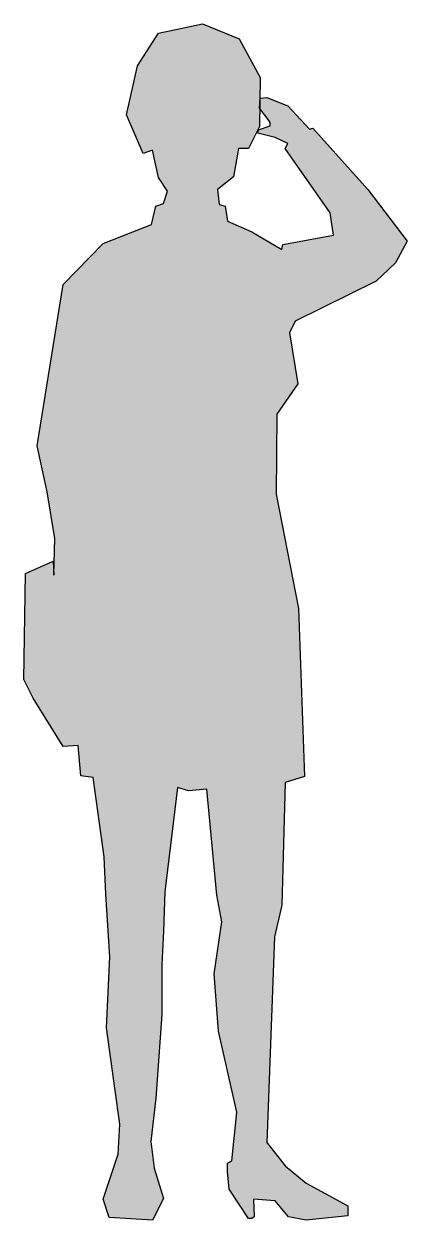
# Model space of a CAD drawing. Extents: x 6026 to 6576, y 10 to 1725.
import ezdxf

# ---------------------------------------------------------------- set-up
doc = ezdxf.new("R2010")
doc.units = 0
doc.layers.get('0').update_dxf_attribs({"linetype": 'CONTINUOUS'})

# ---------------------------------------------------------------- blocks, each defined once
blk = doc.blocks.new('*U0')
at = {"linetype": 'CONTINUOUS'}
for points in [[(6282.2, 1724.8), (6218.8, 1711.6), (6334.9, 1703.2)], [(6218.8, 1711.6), (6188.8, 1664.9), (6334.9, 1703.2)], [(6334.9, 1703.2), (6188.8, 1664.9), (6364.9, 1648.1)], [(6188.8, 1664.9), (6173.3, 1594.2), (6364.9, 1648.1)], [(6364.9, 1648.1), (6173.3, 1594.2), (6364.2, 1610.5)], [(6364.9, 1618.2), (6364.2, 1610.5), (6404.4, 1607.4)], [(6374.4, 1619.4), (6364.9, 1618.2), (6404.4, 1607.4)], [(6364.2, 1610.5), (6173.3, 1594.2), (6363.7, 1603.8)], [(6363.7, 1603.8), (6173.3, 1594.2), (6364.1, 1603.3)], [(6364.1, 1603.3), (6173.3, 1594.2), (6363.7, 1577.5)], [(6364.2, 1610.5), (6364.1, 1603.3), (6404.4, 1607.4)], [(6404.4, 1607.4), (6364.1, 1603.3), (6435.5, 1573.9)], [(6364.1, 1603.3), (6379.2, 1584.3), (6435.5, 1573.9)], [(6173.3, 1594.2), (6210.4, 1543.9), (6363.7, 1577.5)], [(6173.3, 1594.2), (6197.2, 1539.1), (6210.4, 1543.9)], [(6379.2, 1578.7), (6362.5, 1572.7), (6435.5, 1573.9)], [(6379.2, 1584.3), (6379.2, 1578.7), (6435.5, 1573.9)], [(6363.7, 1577.5), (6210.4, 1543.9), (6333.7, 1546.3)], [(6363.7, 1577.5), (6333.7, 1546.3), (6348.1, 1546.3)], [(6362.5, 1572.7), (6361.3, 1567.9), (6386.4, 1561.9)], [(6435.5, 1573.9), (6362.5, 1572.7), (6386.4, 1561.9)], [(6435.5, 1573.9), (6386.4, 1561.9), (6404.4, 1553.5)], [(6435.5, 1573.9), (6404.4, 1553.5), (6519.4, 1487.6)], [(6440.3, 1575.1), (6435.5, 1573.9), (6519.4, 1487.6)], [(6333.7, 1546.3), (6210.4, 1543.9), (6326.5, 1505.6)], [(6210.4, 1543.9), (6218.8, 1504.4), (6326.5, 1505.6)], [(6404.4, 1553.5), (6400.8, 1546.3), (6519.4, 1487.6)], [(6400.8, 1546.3), (6465.5, 1454.1), (6519.4, 1487.6)], [(6326.5, 1505.6), (6218.8, 1504.4), (6303.8, 1487.6)], [(6218.8, 1504.4), (6231.9, 1485.2), (6303.8, 1487.6)], [(6231.9, 1485.2), (6226, 1467.3), (6306.2, 1466.1)], [(6303.8, 1487.6), (6231.9, 1485.2), (6306.2, 1466.1)], [(6519.4, 1487.6), (6465.5, 1454.1), (6575.6, 1413.4)], [(6314.6, 1463.7), (6209.2, 1437.3), (6318.2, 1442.1)], [(6215.2, 1463.7), (6209.2, 1437.3), (6314.6, 1463.7)], [(6226, 1467.3), (6215.2, 1463.7), (6306.2, 1466.1)], [(6306.2, 1466.1), (6215.2, 1463.7), (6314.6, 1463.7)], [(6318.2, 1442.1), (6209.2, 1437.3), (6352.9, 1426.6)], [(6465.5, 1454.1), (6470.3, 1421.8), (6575.6, 1413.4)], [(6209.2, 1437.3), (6139.7, 1409.8), (6352.9, 1426.6)], [(6352.9, 1426.6), (6139.7, 1409.8), (6396, 1401.4)], [(6139.7, 1409.8), (6082.2, 1351.1), (6396, 1401.4)], [(6397.2, 1408.6), (6396, 1401.4), (6558.9, 1382.3)], [(6470.3, 1421.8), (6397.2, 1408.6), (6575.6, 1413.4)], [(6575.6, 1413.4), (6397.2, 1408.6), (6558.9, 1382.3)], [(6396, 1401.4), (6082.2, 1351.1), (6558.9, 1382.3)], [(6558.9, 1382.3), (6082.2, 1351.1), (6531.3, 1355.9)], [(6531.3, 1355.9), (6082.2, 1351.1), (6415.2, 1298.4)], [(6082.2, 1351.1), (6045.1, 1120), (6415.2, 1298.4)], [(6415.2, 1298.4), (6045.1, 1120), (6406.8, 1281.7)], [(6406.8, 1281.7), (6045.1, 1120), (6418.8, 1208.6)], [(6418.8, 1208.6), (6045.1, 1120), (6388.8, 1165.5)], [(6388.8, 1165.5), (6045.1, 1120), (6387.6, 1050.5)], [(6045.1, 1120), (6059.5, 1054.1), (6387.6, 1050.5)], [(6059.5, 1054.1), (6070.3, 987.1), (6387.6, 1050.5)], [(6387.6, 1050.5), (6070.3, 987.1), (6420, 886.5)], [(6070.3, 987.1), (6069.1, 934.4), (6420, 886.5)], [(6067.9, 954.7), (6028.4, 936.8), (6069.1, 934.4)], [(6028.4, 936.8), (6026, 784.7), (6069.1, 934.4)], [(6069.1, 934.4), (6026, 784.7), (6420, 886.5)], [(6420, 886.5), (6026, 784.7), (6428.3, 645.8)], [(6026, 784.7), (6039.1, 758.3), (6103.8, 690.1)], [(6026, 784.7), (6103.8, 690.1), (6428.3, 645.8)], [(6039.1, 758.3), (6082.2, 688.9), (6103.8, 690.1)], [(6103.8, 690.1), (6107.4, 647), (6428.3, 645.8)], [(6107.4, 647), (6125.4, 644.6), (6428.3, 645.8)], [(6428.3, 645.8), (6125.4, 644.6), (6400.8, 637.4)], [(6125.4, 644.6), (6246.3, 630.2), (6400.8, 637.4)], [(6125.4, 644.6), (6140.9, 530.8), (6246.3, 630.2)], [(6400.8, 637.4), (6246.3, 630.2), (6288.2, 627.8)], [(6400.8, 637.4), (6288.2, 627.8), (6396, 461.3)], [(6246.3, 630.2), (6140.9, 530.8), (6228.3, 480.5)], [(6246.3, 630.2), (6261.9, 625.4), (6288.2, 627.8)], [(6288.2, 627.8), (6302.6, 475.7), (6396, 461.3)], [(6140.9, 530.8), (6143.3, 476.9), (6228.3, 480.5)], [(6228.3, 480.5), (6143.3, 476.9), (6226, 424.2)], [(6143.3, 476.9), (6149.3, 387.1), (6226, 424.2)], [(6302.6, 475.7), (6309.8, 437.4), (6396, 461.3)], [(6396, 461.3), (6309.8, 437.4), (6385.2, 415.8)], [(6309.8, 437.4), (6299, 363.1), (6385.2, 415.8)], [(6226, 424.2), (6149.3, 387.1), (6223.6, 376.3)], [(6385.2, 415.8), (6299, 363.1), (6374.4, 121.2)], [(6149.3, 387.1), (6144.5, 285.3), (6223.6, 376.3)], [(6223.6, 376.3), (6144.5, 285.3), (6223.6, 304.5)], [(6299, 363.1), (6305, 280.5), (6374.4, 121.2)], [(6223.6, 304.5), (6144.5, 285.3), (6215.2, 184.7)], [(6144.5, 285.3), (6163.7, 147.6), (6215.2, 184.7)], [(6305, 280.5), (6331.3, 164.4), (6374.4, 121.2)], [(6215.2, 184.7), (6163.7, 147.6), (6208, 122.4)], [(6331.3, 164.4), (6324.2, 94.9), (6374.4, 121.2)], [(6163.7, 147.6), (6161.3, 104.5), (6208, 122.4)], [(6208, 122.4), (6161.3, 104.5), (6212.8, 84.1)], [(6374.4, 121.2), (6324.2, 94.9), (6400.8, 87.7)], [(6161.3, 104.5), (6139.7, 39.8), (6212.8, 84.1)], [(6324.2, 94.9), (6318.2, 91.3), (6400.8, 87.7)], [(6318.2, 91.3), (6318.2, 79.3), (6400.8, 87.7)], [(6400.8, 87.7), (6318.2, 79.3), (6430.7, 62.6)], [(6212.8, 84.1), (6139.7, 39.8), (6226, 41)], [(6318.2, 79.3), (6320.6, 54.2), (6430.7, 62.6)], [(6430.7, 62.6), (6320.6, 54.2), (6355.3, 39.8)], [(6320.6, 54.2), (6348.1, 12.3), (6355.3, 39.8)], [(6430.7, 62.6), (6355.3, 39.8), (6490.6, 30.2)], [(6226, 41), (6139.7, 39.8), (6210.4, 9.9)], [(6139.7, 39.8), (6148.1, 13.5), (6210.4, 9.9)], [(6355.3, 39.8), (6348.1, 12.3), (6356.5, 14.7)], [(6355.3, 39.8), (6386.4, 37.4), (6490.6, 30.2)], [(6386.4, 37.4), (6405.6, 14.7), (6490.6, 30.2)], [(6490.6, 30.2), (6405.6, 14.7), (6490.6, 15.9)], [(6356.5, 14.7), (6348.1, 12.3), (6352.9, 12.3)], [(6490.6, 15.9), (6405.6, 14.7), (6430.7, 9.9)]]:
    blk.add_solid(points, dxfattribs=at)

msp = doc.modelspace()

# ---------------------------------------------------------------- linework, layer by layer
at = {"color": 0}
for points in [[(6218.8, 1711.6), (6282.2, 1724.8), (6334.9, 1703.2), (6364.9, 1648.1), (6363.7, 1577.5), (6348.1, 1546.3), (6333.7, 1546.3), (6326.5, 1505.6), (6303.8, 1487.6), (6306.2, 1466.1), (6314.6, 1463.7), (6318.2, 1442.1), (6352.9, 1426.6), (6396, 1401.4), (6397.2, 1408.6), (6470.3, 1421.8), (6465.5, 1454.1), (6400.8, 1546.3), (6404.4, 1553.5), (6386.4, 1561.9), (6361.3, 1567.9), (6362.5, 1572.7), (6379.2, 1578.7), (6379.2, 1583.4), (6378, 1585.8), (6363.7, 1603.8), (6364.9, 1618.2), (6374.4, 1619.4), (6404.4, 1607.4), (6435.5, 1573.9), (6440.3, 1575.1), (6519.4, 1487.6), (6575.6, 1413.4), (6558.9, 1382.3), (6531.3, 1355.9), (6415.2, 1298.4), (6406.8, 1281.7), (6418.8, 1208.6), (6388.8, 1165.5), (6387.6, 1050.5), (6420, 886.5), (6428.3, 645.8), (6400.8, 637.4), (6396, 461.3), (6385.2, 415.8), (6374.4, 121.2), (6400.8, 87.7), (6430.7, 62.6), (6490.6, 30.2), (6490.6, 15.9), (6430.7, 9.9), (6405.6, 14.7), (6386.4, 37.4), (6355.3, 39.8), (6356.5, 14.7), (6352.9, 12.3), (6348.1, 12.3), (6320.6, 54.2), (6318.2, 79.3), (6318.2, 91.3), (6324.2, 94.9), (6331.3, 164.4), (6305, 280.5), (6299, 363.1), (6309.8, 437.4), (6302.6, 475.7), (6288.2, 627.8), (6261.9, 625.4), (6246.3, 630.2), (6228.3, 480.5), (6226, 424.2), (6223.6, 376.3), (6223.6, 304.5), (6215.2, 184.7), (6208, 122.4), (6212.8, 84.1), (6226, 41), (6210.4, 9.9), (6148.1, 13.5), (6139.7, 39.8), (6161.3, 104.5), (6163.7, 147.6), (6144.5, 285.3), (6149.3, 387.1), (6143.3, 476.9), (6140.9, 530.8), (6125.4, 644.6), (6107.4, 647), (6103.8, 690.1), (6082.2, 688.9), (6039.1, 758.3), (6026, 784.7), (6028.4, 936.8), (6067.9, 954.7), (6069.1, 934.4), (6070.3, 987.1), (6059.5, 1054.1), (6045.1, 1120), (6082.2, 1351.1), (6139.7, 1409.8), (6209.2, 1437.3), (6215.2, 1463.7), (6226, 1467.3), (6231.9, 1485.2), (6218.8, 1504.4), (6210.4, 1543.9), (6197.2, 1539.1), (6173.3, 1594.2), (6188.8, 1664.9), (6218.8, 1711.6)], [(6218.8, 1711.6), (6282.2, 1724.8), (6334.9, 1703.2), (6364.9, 1648.1), (6363.7, 1577.5), (6348.1, 1546.3), (6333.7, 1546.3), (6326.5, 1505.6), (6303.8, 1487.6), (6306.2, 1466.1), (6314.6, 1463.7), (6318.2, 1442.1), (6352.9, 1426.6), (6396, 1401.4), (6397.2, 1408.6), (6470.3, 1421.8), (6465.5, 1454.1), (6400.8, 1546.3), (6404.4, 1553.5), (6386.4, 1561.9), (6361.3, 1567.9), (6362.5, 1572.7), (6379.2, 1578.7), (6379.2, 1583.4), (6378, 1585.8), (6363.7, 1603.8), (6364.9, 1618.2), (6374.4, 1619.4), (6404.4, 1607.4), (6435.5, 1573.9), (6440.3, 1575.1), (6519.4, 1487.6), (6575.6, 1413.4), (6558.9, 1382.3), (6531.3, 1355.9), (6415.2, 1298.4), (6406.8, 1281.7), (6418.8, 1208.6), (6388.8, 1165.5), (6387.6, 1050.5), (6420, 886.5), (6428.3, 645.8), (6400.8, 637.4), (6396, 461.3), (6385.2, 415.8), (6374.4, 121.2), (6400.8, 87.7), (6430.7, 62.6), (6490.6, 30.2), (6490.6, 15.9), (6430.7, 9.9), (6405.6, 14.7), (6386.4, 37.4), (6355.3, 39.8), (6356.5, 14.7), (6352.9, 12.3), (6348.1, 12.3), (6320.6, 54.2), (6318.2, 79.3), (6318.2, 91.3), (6324.2, 94.9), (6331.3, 164.4), (6305, 280.5), (6299, 363.1), (6309.8, 437.4), (6302.6, 475.7), (6288.2, 627.8), (6261.9, 625.4), (6246.3, 630.2), (6228.3, 480.5), (6226, 424.2), (6223.6, 376.3), (6223.6, 304.5), (6215.2, 184.7), (6208, 122.4), (6212.8, 84.1), (6226, 41), (6210.4, 9.9), (6148.1, 13.5), (6139.7, 39.8), (6161.3, 104.5), (6163.7, 147.6), (6144.5, 285.3), (6149.3, 387.1), (6143.3, 476.9), (6140.9, 530.8), (6125.4, 644.6), (6107.4, 647), (6103.8, 690.1), (6082.2, 688.9), (6039.1, 758.3), (6026, 784.7), (6028.4, 936.8), (6067.9, 954.7), (6069.1, 934.4), (6070.3, 987.1), (6059.5, 1054.1), (6045.1, 1120), (6082.2, 1351.1), (6139.7, 1409.8), (6209.2, 1437.3), (6215.2, 1463.7), (6226, 1467.3), (6231.9, 1485.2), (6218.8, 1504.4), (6210.4, 1543.9), (6197.2, 1539.1), (6173.3, 1594.2), (6188.8, 1664.9), (6218.8, 1711.6), (6218.8, 1711.6)]]:
    msp.add_lwpolyline(points, dxfattribs=at)

# ---------------------------------------------------------------- block references
at = {"color": 0, "linetype": 'CONTINUOUS'}
msp.add_blockref('*U0', (0, 0), dxfattribs=at)

doc.saveas('drawing.dxf')
